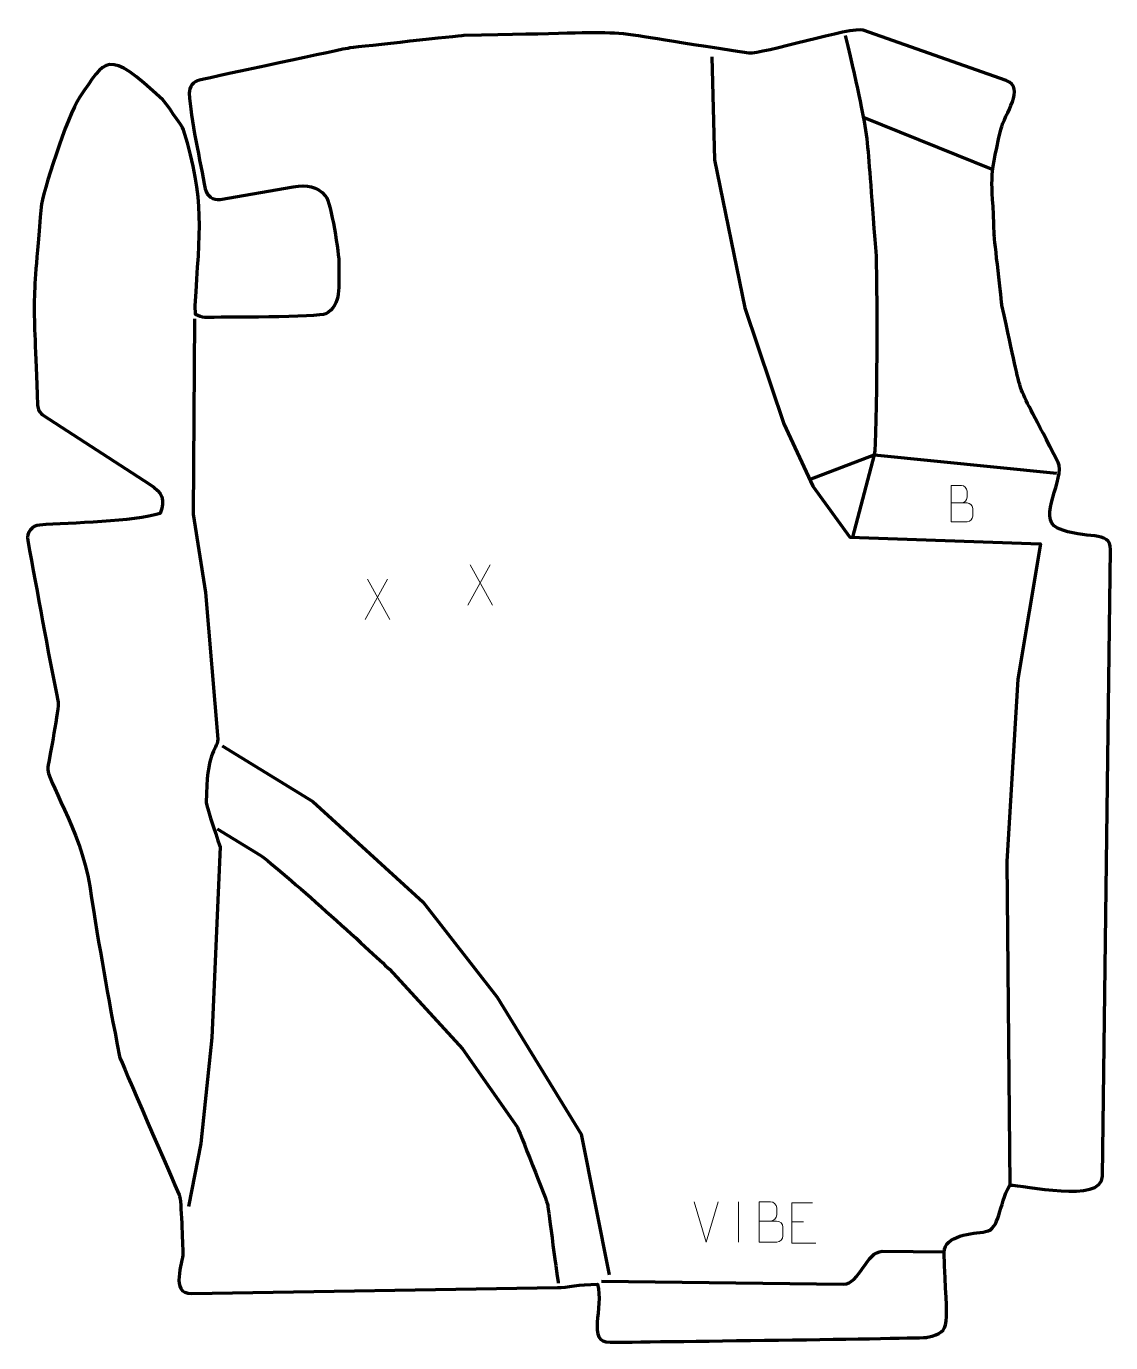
# Model space of a CAD drawing. Header units: millimetres. Extents: x 1175 to 1844, y 123 to 935.
import ezdxf

# ---------------------------------------------------------------- set-up
doc = ezdxf.new("R2010")
doc.units = ezdxf.units.MM
doc.header["$MEASUREMENT"] = 0
doc.layers.add('layer 1', color=7, linetype='Continuous')
doc.layers.add('layer 2', color=7, linetype='Continuous')

msp = doc.modelspace()

# ---------------------------------------------------------------- linework, layer by layer
at = {"layer": 'layer 1', "color": 20, "lineweight": 70}
msp.add_open_spline([(1281.7256, 901.5742), (1291.6423, 903.6932), (1371.8641, 921.0762), (1374.5687, 921.3695), (1374.5687, 921.3695), (1383.2166, 922.3072), (1441.2912, 928.8899), (1444.7961, 928.9517), (1444.7961, 928.9517), (1567.3281, 931.1132), (1511.3526, 934.3675), (1620.7486, 918.1587), (1620.7486, 918.1587), (1627.7509, 917.1212), (1684.7812, 934.7124), (1691.305, 932.4066), (1691.305, 932.4066), (1691.305, 932.4066), (1779.3913, 901.2727), (1779.3913, 901.2727), (1779.3913, 901.2727), (1791.8645, 896.8641), (1778.2886, 880.5434), (1776.1775, 871.1267), (1776.1775, 871.1267), (1768.242, 835.7298), (1770.8651, 845.988), (1772.0845, 805.6491), (1772.0845, 805.6491), (1772.1221, 804.4038), (1776.7017, 763.2201), (1776.8444, 762.5755), (1776.8444, 762.5755), (1791.8559, 694.7475), (1782.5977, 723.3647), (1811.4609, 665.6383), (1811.4609, 665.6383), (1816.1838, 656.1925), (1798.1072, 630.9282), (1811.1111, 625.1488), (1811.1111, 625.1488), (1828.6266, 617.3643), (1843.9159, 624.3305), (1843.7587, 611.9268), (1843.7587, 611.9268), (1843.7587, 611.9268), (1838.8548, 225.1554), (1838.8548, 225.1554), (1838.8548, 225.1554), (1838.6376, 208.03), (1789.9451, 220.0164), (1781.6189, 219.7559), (1781.6189, 219.7559), (1774.5998, 207.2222), (1775.7413, 192.5297), (1766.7544, 191.0319), (1766.7544, 191.0319), (1758.8477, 189.7141), (1740.9599, 188.9637), (1741.2265, 178.2967), (1741.2265, 178.2967), (1742.4163, 130.6824), (1746.7804, 130.1229), (1730.9431, 125.8273), (1730.9431, 125.8273), (1728.2701, 125.1023), (1553.6884, 122.9985), (1535.0242, 122.7269), (1535.0242, 122.7269), (1520.0228, 122.5086), (1531.662, 144.0658), (1527.195, 158.584), (1527.195, 158.584), (1515.7981, 158.584), (1508.4944, 156.5547), (1502.6553, 156.4607), (1502.6553, 156.4607), (1502.6553, 156.4607), (1276.9502, 152.8137), (1276.9502, 152.8137), (1276.9502, 152.8137), (1263.1534, 152.5908), (1271.6954, 172.2284), (1271.4644, 177.655), (1271.4644, 177.655), (1271.2539, 182.6001), (1270.6123, 210.4922), (1269.2371, 213.6646), (1269.2371, 213.6646), (1265.4258, 222.457), (1232.8142, 296.9434), (1232.3884, 299.1435), (1232.3884, 299.1435), (1224.5735, 339.5257), (1220.3874, 363.5028), (1213.9833, 404.1902), (1213.9833, 404.1902), (1208.4127, 439.5817), (1186.7734, 470.0577), (1188.1036, 477.6475), (1188.1036, 477.6475), (1189.1099, 483.3893), (1195.2385, 514.5437), (1194.5723, 517.7915), (1194.5723, 517.7915), (1187.8052, 550.7837), (1181.9238, 584.3824), (1175.7698, 617.5545), (1175.7698, 617.5545), (1174.8936, 622.2773), (1178.2851, 626.6587), (1183.0767, 626.9942), (1183.0767, 626.9942), (1202.5848, 628.3602), (1241.1358, 628.8821), (1257.5314, 634.1997), (1257.5314, 634.1997), (1260.8011, 642.555), (1258.9632, 646.9345), (1250.81, 652.2205), (1250.81, 652.2205), (1250.81, 652.2205), (1185.4649, 694.5849), (1185.4649, 694.5849), (1185.4649, 694.5849), (1183.2031, 696.0512), (1181.9151, 698.3264), (1181.8217, 701.0203), (1181.8217, 701.0203), (1179.3096, 773.4637), (1178.0531, 754.228), (1184.015, 823.0703), (1184.015, 823.0703), (1184.7112, 831.1089), (1199.9624, 879.508), (1207.7572, 890.8876), (1207.7572, 890.8876), (1223.9023, 914.4578), (1224.3519, 921.7476), (1259.0499, 889.3925), (1259.0499, 889.3925), (1259.9978, 888.5086), (1271.2221, 873.0176), (1271.8787, 870.8903), (1271.8787, 870.8903), (1285.5316, 826.6547), (1281.7292, 809.4304), (1279.1424, 762.4326), (1279.1424, 762.4326), (1279.1424, 762.4326), (1279.3329, 756.9665), (1279.3329, 756.9665), (1279.3329, 756.9665), (1281.3491, 755.9583), (1282.7373, 755.0546), (1285.1031, 755.0948), (1285.1031, 755.0948), (1294.5803, 755.2558), (1355.6882, 755.1092), (1359.6246, 757.3234), (1359.6246, 757.3234), (1369.6009, 762.935), (1367.4933, 774.0876), (1367.7961, 787.8915), (1367.7961, 787.8915), (1367.925, 793.7682), (1362.948, 826.2072), (1359.5501, 829.9237), (1359.5501, 829.9237), (1353.6477, 836.3797), (1348.5415, 837.1082), (1339.6274, 835.5935), (1339.6274, 835.5935), (1339.6274, 835.5935), (1294.5135, 827.9259), (1294.5135, 827.9259), (1294.5135, 827.9259), (1290.21, 827.1945), (1286.1009, 830.0648), (1285.3066, 834.3571), (1285.3066, 834.3571), (1282.284, 850.6909), (1276.0882, 878.2258), (1275.4054, 893.3909), (1275.4054, 893.3909), (1275.2281, 897.3289), (1277.8707, 900.7505), (1281.7256, 901.5742)], degree=3, knots=[0, 0, 0, 0, 0.02083333, 0.02083333, 0.02083333, 0.02083333, 0.04166667, 0.04166667, 0.04166667, 0.04166667, 0.0625, 0.0625, 0.0625, 0.0625, 0.08333333, 0.08333333, 0.08333333, 0.08333333, 0.10416667, 0.10416667, 0.10416667, 0.10416667, 0.125, 0.125, 0.125, 0.125, 0.14583333, 0.14583333, 0.14583333, 0.14583333, 0.16666667, 0.16666667, 0.16666667, 0.16666667, 0.1875, 0.1875, 0.1875, 0.1875, 0.20833333, 0.20833333, 0.20833333, 0.20833333, 0.22916667, 0.22916667, 0.22916667, 0.22916667, 0.25, 0.25, 0.25, 0.25, 0.27083333, 0.27083333, 0.27083333, 0.27083333, 0.29166667, 0.29166667, 0.29166667, 0.29166667, 0.3125, 0.3125, 0.3125, 0.3125, 0.33333333, 0.33333333, 0.33333333, 0.33333333, 0.35416667, 0.35416667, 0.35416667, 0.35416667, 0.375, 0.375, 0.375, 0.375, 0.39583333, 0.39583333, 0.39583333, 0.39583333, 0.41666667, 0.41666667, 0.41666667, 0.41666667, 0.4375, 0.4375, 0.4375, 0.4375, 0.45833333, 0.45833333, 0.45833333, 0.45833333, 0.47916667, 0.47916667, 0.47916667, 0.47916667, 0.5, 0.5, 0.5, 0.5, 0.52083333, 0.52083333, 0.52083333, 0.52083333, 0.54166667, 0.54166667, 0.54166667, 0.54166667, 0.5625, 0.5625, 0.5625, 0.5625, 0.58333333, 0.58333333, 0.58333333, 0.58333333, 0.60416667, 0.60416667, 0.60416667, 0.60416667, 0.625, 0.625, 0.625, 0.625, 0.64583333, 0.64583333, 0.64583333, 0.64583333, 0.66666667, 0.66666667, 0.66666667, 0.66666667, 0.6875, 0.6875, 0.6875, 0.6875, 0.70833333, 0.70833333, 0.70833333, 0.70833333, 0.72916667, 0.72916667, 0.72916667, 0.72916667, 0.75, 0.75, 0.75, 0.75, 0.77083333, 0.77083333, 0.77083333, 0.77083333, 0.79166667, 0.79166667, 0.79166667, 0.79166667, 0.8125, 0.8125, 0.8125, 0.8125, 0.83333333, 0.83333333, 0.83333333, 0.83333333, 0.85416667, 0.85416667, 0.85416667, 0.85416667, 0.875, 0.875, 0.875, 0.875, 0.89583333, 0.89583333, 0.89583333, 0.89583333, 0.91666667, 0.91666667, 0.91666667, 0.91666667, 0.9375, 0.9375, 0.9375, 0.9375, 0.95833333, 0.95833333, 0.95833333, 0.95833333, 1, 1, 1, 1], dxfattribs=at)
at = {"layer": 'layer 2', "color": 187, "lineweight": 70}
for points, knots in [([(1680.1732, 929.1553), (1697.1316, 855.0723), (1692.1358, 877.6173), (1698.9875, 795.8774), (1698.9875, 795.8774), (1699.8181, 785.969), (1700.0832, 678.4299), (1697.9329, 670.2522), (1697.9329, 670.2522), (1697.9329, 670.2522), (1684.5967, 619.5322), (1684.5967, 619.5322)], [0, 0, 0, 0, 0.25, 0.25, 0.25, 0.25, 0.5, 0.5, 0.5, 0.5, 1, 1, 1, 1]), ([(1597.8356, 915.9258), (1597.8356, 915.9258), (1599.5289, 852.4258), (1599.5289, 852.4258), (1599.5289, 852.4258), (1599.5289, 852.4258), (1618.1556, 760.9858), (1618.1556, 760.9858), (1618.1556, 760.9858), (1618.1556, 760.9858), (1642.2856, 689.4424), (1642.2856, 689.4424), (1642.2856, 689.4424), (1642.2856, 689.4424), (1660.0656, 650.9191), (1660.0656, 650.9191), (1660.0656, 650.9191), (1660.0656, 650.9191), (1682.9256, 619.5924), (1682.9256, 619.5924), (1682.9256, 619.5924), (1682.9256, 619.5924), (1800.6124, 615.359), (1800.6124, 615.359), (1800.6124, 615.359), (1800.6124, 615.359), (1786.6423, 531.9623), (1786.6423, 531.9623), (1786.6423, 531.9623), (1786.6423, 531.9623), (1779.869, 419.3556), (1779.869, 419.3556), (1779.869, 419.3556), (1779.869, 419.3556), (1781.6189, 219.7559), (1781.6189, 219.7559)], [0, 0, 0, 0, 0.1, 0.1, 0.1, 0.1, 0.2, 0.2, 0.2, 0.2, 0.3, 0.3, 0.3, 0.3, 0.4, 0.4, 0.4, 0.4, 0.5, 0.5, 0.5, 0.5, 0.6, 0.6, 0.6, 0.6, 0.7, 0.7, 0.7, 0.7, 0.8, 0.8, 0.8, 0.8, 1, 1, 1, 1]), ([(1278.6441, 754.32), (1278.6441, 754.32), (1277.9029, 633.6698), (1277.9029, 633.6698), (1277.9029, 633.6698), (1277.9029, 633.6698), (1285.5229, 585.4098), (1285.5229, 585.4098), (1285.5229, 585.4098), (1285.5229, 585.4098), (1293.1429, 494.8164), (1293.1429, 494.8164), (1293.1429, 494.8164), (1292.1614, 487.3306), (1285.9462, 487.2782), (1285.9462, 455.8697), (1285.9462, 455.8697), (1285.9462, 453.3297), (1294.4129, 428.353), (1294.4129, 428.353), (1294.4129, 428.353), (1294.4129, 428.353), (1289.3328, 310.6662), (1289.3328, 310.6662), (1289.3328, 310.6662), (1289.3328, 310.6662), (1282.5595, 245.4729), (1282.5595, 245.4729), (1282.5595, 245.4729), (1282.5595, 245.4729), (1274.9395, 206.5262), (1274.9395, 206.5262)], [0, 0, 0, 0, 0.11111111, 0.11111111, 0.11111111, 0.11111111, 0.22222222, 0.22222222, 0.22222222, 0.22222222, 0.33333333, 0.33333333, 0.33333333, 0.33333333, 0.44444444, 0.44444444, 0.44444444, 0.44444444, 0.55555556, 0.55555556, 0.55555556, 0.55555556, 0.66666667, 0.66666667, 0.66666667, 0.66666667, 0.77777778, 0.77777778, 0.77777778, 0.77777778, 1, 1, 1, 1]), ([(1295.6817, 490.7943), (1295.6817, 490.7943), (1351.5617, 456.5042), (1351.5617, 456.5042), (1351.5617, 456.5042), (1351.5617, 456.5042), (1419.7184, 394.2742), (1419.7184, 394.2742), (1419.7184, 394.2742), (1419.7184, 394.2742), (1465.4385, 335.6424), (1465.4385, 335.6424), (1465.4385, 335.6424), (1465.4385, 335.6424), (1517.1911, 251.0815), (1517.1911, 251.0815), (1517.1911, 251.0815), (1517.1911, 251.0815), (1534.5477, 164.2981), (1534.5477, 164.2981)], [0, 0, 0, 0, 0.16666667, 0.16666667, 0.16666667, 0.16666667, 0.33333333, 0.33333333, 0.33333333, 0.33333333, 0.5, 0.5, 0.5, 0.5, 0.66666667, 0.66666667, 0.66666667, 0.66666667, 1, 1, 1, 1]), ([(1292.6122, 439.4647), (1292.6122, 439.4647), (1319.0705, 423.378), (1319.0705, 423.378), (1319.0705, 423.378), (1332.1026, 414.2597), (1388.2898, 363.3372), (1398.8689, 352.8929), (1398.8689, 352.8929), (1398.8689, 352.8929), (1443.954, 303.7862), (1443.954, 303.7862), (1443.954, 303.7862), (1443.954, 303.7862), (1477.8207, 255.7378), (1477.8207, 255.7378), (1477.8207, 255.7378), (1477.8207, 255.7378), (1496.659, 208.5361), (1496.659, 207.2661), (1496.659, 207.2661), (1496.659, 205.9961), (1503.009, 159.2178), (1503.009, 159.2178)], [0, 0, 0, 0, 0.14285714, 0.14285714, 0.14285714, 0.14285714, 0.28571429, 0.28571429, 0.28571429, 0.28571429, 0.42857143, 0.42857143, 0.42857143, 0.42857143, 0.57142857, 0.57142857, 0.57142857, 0.57142857, 0.71428571, 0.71428571, 0.71428571, 0.71428571, 1, 1, 1, 1]), ([(1529.7844, 160.3816), (1529.7844, 160.3816), (1679.1027, 158.6285), (1679.1027, 158.6285), (1679.1027, 158.6285), (1688.9004, 158.5134), (1693.2444, 178.9449), (1703.0232, 178.8742), (1703.0232, 178.8742), (1703.0232, 178.8742), (1741.2238, 178.598), (1741.2238, 178.598)], [0, 0, 0, 0, 0.25, 0.25, 0.25, 0.25, 0.5, 0.5, 0.5, 0.5, 1, 1, 1, 1])]:
    msp.add_open_spline(points, degree=3, knots=knots, dxfattribs=at)
for points in [[(1691.2907, 878.6422), (1691.2907, 878.6422), (1771.1902, 846.4401), (1771.1902, 846.4401)], [(1658.1418, 655.0872), (1658.1418, 655.0872), (1697.9329, 670.2522), (1697.9329, 670.2522)], [(1697.9329, 670.2522), (1697.9329, 670.2522), (1810.5597, 659.0683), (1810.5597, 659.0683)]]:
    msp.add_open_spline(points, degree=3, dxfattribs=at)
at = {"layer": 'layer 2', "color": 250, "lineweight": 9}
for points, knots in [([(1745.515, 640.6438), (1748.774, 640.6442), (1752.0334, 640.6442), (1755.2931, 640.6438), (1755.2931, 640.6438), (1757.0624, 640.6283), (1758.7853, 639.0733), (1758.7853, 637.2375), (1758.7853, 637.2375), (1758.785, 636.2267), (1758.785, 633.4954), (1758.7853, 632.4843), (1758.7853, 632.4843), (1758.8012, 630.8202), (1757.4199, 629.0164), (1755.3405, 629.0316), (1755.3405, 629.0316), (1752.0805, 629.0319), (1748.8208, 629.0319), (1745.5615, 629.0316), (1745.5615, 629.0316), (1745.5615, 636.482), (1745.5615, 643.9321), (1745.5615, 651.3819), (1745.5615, 651.3819), (1747.6876, 651.3819), (1749.814, 651.3819), (1751.9405, 651.3819), (1751.9405, 651.3819), (1753.446, 651.3977), (1755.324, 649.6865), (1755.3399, 647.9288), (1755.3399, 647.9288), (1755.3395, 646.0782), (1755.3395, 645.9475), (1755.3399, 644.0966), (1755.3399, 644.0966), (1755.3553, 642.246), (1753.6944, 640.6283), (1751.894, 640.6438)], [0, 0, 0, 0, 0.09090909, 0.09090909, 0.09090909, 0.09090909, 0.18181818, 0.18181818, 0.18181818, 0.18181818, 0.27272727, 0.27272727, 0.27272727, 0.27272727, 0.36363636, 0.36363636, 0.36363636, 0.36363636, 0.45454545, 0.45454545, 0.45454545, 0.45454545, 0.54545455, 0.54545455, 0.54545455, 0.54545455, 0.63636364, 0.63636364, 0.63636364, 0.63636364, 0.72727273, 0.72727273, 0.72727273, 0.72727273, 0.81818182, 0.81818182, 0.81818182, 0.81818182, 1, 1, 1, 1]), ([(1626.9616, 197.499), (1630.6002, 197.4994), (1634.1873, 197.4994), (1637.8267, 197.499), (1637.8267, 197.499), (1639.8021, 197.4817), (1641.7257, 195.7456), (1641.7257, 193.696), (1641.7257, 193.696), (1641.7253, 192.5674), (1641.7253, 189.518), (1641.7257, 188.3891), (1641.7257, 188.3891), (1641.7433, 186.5312), (1640.2012, 184.5173), (1637.8797, 184.5342), (1637.8797, 184.5342), (1634.2399, 184.5346), (1630.6005, 184.5346), (1626.9616, 184.5342), (1626.9616, 184.5342), (1626.9616, 192.8525), (1626.9616, 201.1703), (1626.9616, 209.4878), (1626.9616, 209.4878), (1629.3353, 209.4878), (1631.7094, 209.4878), (1634.0836, 209.4878), (1634.0836, 209.4878), (1635.7644, 209.5054), (1637.8612, 207.5949), (1637.8789, 205.6325), (1637.8789, 205.6325), (1637.8785, 203.5664), (1637.8785, 203.4204), (1637.8789, 201.3539), (1637.8789, 201.3539), (1637.8962, 199.2878), (1636.0417, 197.4817), (1634.0317, 197.499)], [0, 0, 0, 0, 0.09090909, 0.09090909, 0.09090909, 0.09090909, 0.18181818, 0.18181818, 0.18181818, 0.18181818, 0.27272727, 0.27272727, 0.27272727, 0.27272727, 0.36363636, 0.36363636, 0.36363636, 0.36363636, 0.45454545, 0.45454545, 0.45454545, 0.45454545, 0.54545455, 0.54545455, 0.54545455, 0.54545455, 0.63636364, 0.63636364, 0.63636364, 0.63636364, 0.72727273, 0.72727273, 0.72727273, 0.72727273, 0.81818182, 0.81818182, 0.81818182, 0.81818182, 1, 1, 1, 1]), ([(1660.0495, 208.8907), (1660.0495, 208.8907), (1647.1756, 208.8907), (1647.1756, 208.8907), (1647.1756, 208.8907), (1647.1756, 208.8907), (1647.1756, 183.9371), (1647.1756, 183.9371), (1647.1756, 183.9371), (1647.1756, 183.9371), (1662.0414, 183.9371), (1662.0414, 183.9371)], [0, 0, 0, 0, 0.25, 0.25, 0.25, 0.25, 0.5, 0.5, 0.5, 0.5, 1, 1, 1, 1])]:
    msp.add_open_spline(points, degree=3, knots=knots, dxfattribs=at)
for points in [[(1461.1075, 602.4786), (1461.1075, 602.4786), (1447.3669, 577.5828), (1447.3669, 577.5828)], [(1448.8215, 602.4786), (1448.8215, 602.4786), (1462.5621, 577.5251), (1462.5621, 577.5251)], [(1397.7196, 593.6523), (1397.7196, 593.6523), (1383.979, 568.7565), (1383.979, 568.7565)], [(1385.4336, 593.6523), (1385.4336, 593.6523), (1399.1742, 568.6988), (1399.1742, 568.6988)], [(1594.3438, 184.5342), (1594.3438, 184.5342), (1587.022, 209.4878), (1587.022, 209.4878)], [(1601.6657, 209.4878), (1601.6657, 209.4878), (1594.3439, 184.5342), (1594.3439, 184.5342)], [(1614.3438, 209.4981), (1614.3438, 209.4981), (1614.3438, 184.524), (1614.3438, 184.524)], [(1647.1756, 197.011), (1647.1756, 197.011), (1654.3437, 197.011), (1654.3437, 197.011)]]:
    msp.add_open_spline(points, degree=3, dxfattribs=at)

doc.saveas('drawing.dxf')
